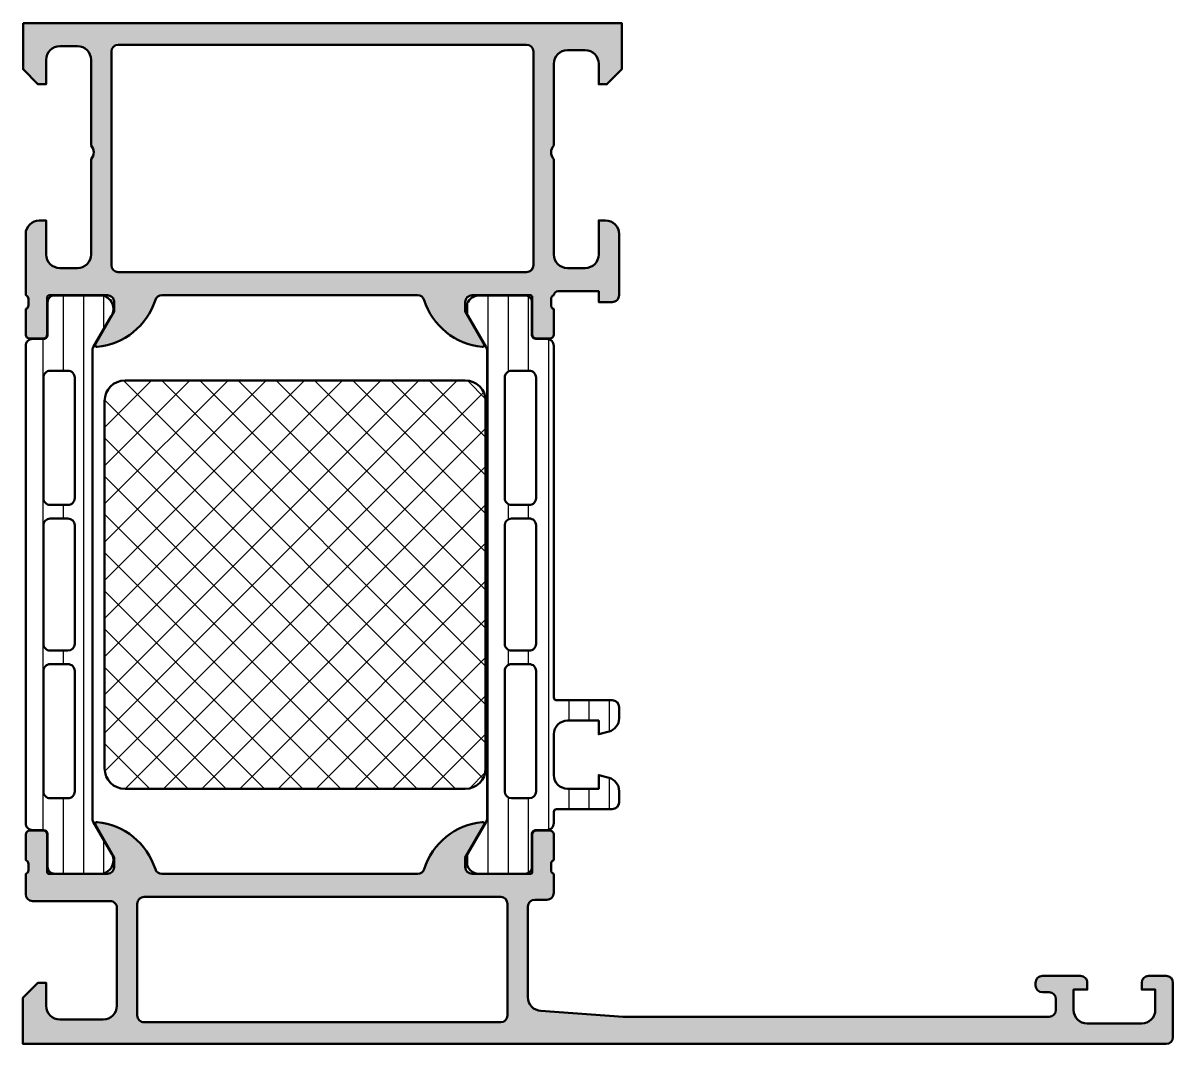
# Model space of a CAD drawing. Extents: x 0 to 84.5, y 0 to 75.
import ezdxf

# ---------------------------------------------------------------- set-up
doc = ezdxf.new("R2010")
doc.units = 0
for name, color, linetype, lineweight in [('0S-Alu contour', 7, 'Continuous', 50), ('0S-Alu hatch', 252, 'Continuous', 25), ('0S-Plastic contour', 254, 'Continuous', 50), ('0S-Plastic hatch', 253, 'Continuous', 25), ('0S-PT contour', 91, 'Continuous', 50), ('0S-PT hatch', 103, 'Continuous', 25)]:
    doc.layers.add(name, color=color, linetype=linetype, lineweight=lineweight)
pattern_1 = [(90, (0, 0), (-1.4859, 0), [])]

# ---------------------------------------------------------------- blocks, each defined once
blk = doc.blocks.new('365960__8A12C5DD_C903_4EAA_A1E4_8E2511474280_')
at = {"layer": '0S-Alu hatch'}
h = blk.add_hatch(color=256, dxfattribs=at)
edge = h.paths.add_edge_path()
edge.add_line((0.700003044859523, 10.50013732910137), (6.400000000000218, 10.50013732910137))
edge.add_ellipse((6.400003639356686, 10.00014096847119), major_axis=(-0.4999963606434279, 0), ratio=1, start_angle=180, end_angle=270.00041704256705, ccw=False)
edge.add_line((6.900000000000114, 10.00014096847119), (6.899999999999887, 2.799139499664303))
edge.add_ellipse((5.899980176852038, 2.799159322811815), major_axis=(-1.000019823344324, 0), ratio=1, start_angle=90.00113576020681, end_angle=179.9988642393878, ccw=False)
edge.add_line((5.900000000000112, 1.799139499663966), (2.700130882265624, 1.799139499664078))
edge.add_ellipse((2.700099866834559, 2.79910836502754), major_axis=(-0.9999688658444554, 0), ratio=1, start_angle=-0.0017839387354001701, end_angle=90.00177710862891, ccw=False)
edge.add_line((1.700131001474802, 2.799139499662741), (1.699981689453239, 4.49999237060547))
edge.add_line((1.699981689453239, 4.49999237060547), (1.100006103515741, 4.499992370605358))
edge.add_line((1.100006103515741, 4.499992370605358), (2e-16, 3.399986267089616))
edge.add_line((2e-16, 3.399986267089616), (0, 0))
edge.add_line((0, 0), (83.99999475097864, 3.8462894207e-06))
edge.add_arc((83.99992980641973, 0.5000687918975516), 0.5000649498253786, 270.0074411316768, 359.9916845974152)
edge.add_line((84.49999475097866, 0.4999962168946962), (84.49999475097866, 4.500003846289427))
edge.add_arc((83.99991417183668, 4.499923267147444), 0.5000805856339312, 0.0092322015795488, 89.9907677984343)
edge.add_line((83.99999475097854, 5.000003846289423), (82.69994592285366, 5.00000384628942))
edge.add_arc((82.6999958740696, 4.499953895073476), 0.5000499537108187, 90.00572341590787, 179.9942765840761)
edge.add_line((82.19994592285364, 4.500003846289557), (82.19994592285364, 4.00000384628942))
edge.add_line((82.19994592285364, 4.00000384628942), (83.19994592285366, 4.00000384628942))
edge.add_line((83.19994592285366, 4.00000384628942), (83.19994592285366, 2.500003846289417))
edge.add_ellipse((82.19998289654734, 2.499966872595737), major_axis=(-0.9999630269898705, 0), ratio=1, start_angle=89.9978814850706, end_angle=180.0021185150526, ccw=False)
edge.add_line((82.19994592285364, 1.500003846289419), (78.19994592285364, 1.50000384628942))
edge.add_ellipse((78.20002279256289, 2.500080715998638), major_axis=(-1.000076872663467, 0), ratio=1, start_angle=0.004403971451608868, end_angle=89.99559602862843, ccw=False)
edge.add_line((77.19994592285367, 2.500003846287995), (77.19994592285366, 4.00000384628942))
edge.add_line((77.19994592285366, 4.00000384628942), (78.19994592285364, 4.00000384628942))
edge.add_line((78.19994592285364, 4.00000384628942), (78.19994592285364, 4.500003846289416))
edge.add_arc((77.69999032811745, 4.5000482515532), 0.4999555967082095, 359.9949110796911, 450.0050889203449)
edge.add_line((77.69994592285364, 5.000003846289407), (74.89995812988494, 5.00000384628942))
edge.add_arc((74.89995812988492, 4.500003846289407), 0.5000000000000125, 89.99999999999837, 180)
edge.add_line((74.39995812988491, 4.500003846289407), (74.39995812988491, 4.300003846289463))
edge.add_arc((74.89995812988492, 4.300003846289441), 0.5000000000000142, 180, 269.9999999999935)
edge.add_line((74.89995812988487, 3.800003846289427), (75.39995812988512, 3.800003846289419))
edge.add_ellipse((75.3999230307193, 3.299968747124029), major_axis=(-0.5000351003972555, 0), ratio=1, start_angle=180.0040217857437, end_angle=269.99597821419815, ccw=False)
edge.add_line((75.8999581298847, 3.300003846289335), (75.8999581298849, 2.500000794531731))
edge.add_ellipse((75.39994156642562, 2.500017357990885), major_axis=(-0.500016563733608, 0), ratio=1, start_angle=90.00189796974428, end_angle=179.9981020306515, ccw=False)
edge.add_line((75.3999581298849, 2.000000794531616), (44.0999292625551, 2.00000079453172))
edge.add_line((44.0999292625551, 2.00000079453172), (38.06146509653022, 2.432397895273257))
edge.add_ellipse((38.09992115139126, 3.431650070443496), major_axis=(-0.9999918888360697, 0), ratio=1, start_angle=0, end_angle=87.79606903053741, ccw=False)
edge.add_line((37.0999292625552, 3.431650070443496), (37.10008703843632, 10.09913829147972))
edge.add_ellipse((37.60008703843627, 10.09913829147966), major_axis=(-0.4999999999999574, 0), ratio=1, start_angle=270, end_angle=360, ccw=False)
edge.add_line((37.60008703843627, 10.59913829147962), (38.49999475097853, 10.59913829147962))
edge.add_arc((38.49999475097854, 11.09913829147963), 0.5000000000000107, 269.9999999999992, 360)
edge.add_line((38.99999475097855, 11.09913829147963), (38.99999475097855, 12.50001049757707))
edge.add_ellipse((39.07882819016479, 12.76752088452033), major_axis=(-0.2788844173783489, 0), ratio=1, start_angle=-1.16458937409692, end_angle=73.58012358051099, ccw=False)
edge.add_line((38.80000138037321, 12.77318907628717), (38.8000013803732, 13.22678307628716))
edge.add_ellipse((39.07886947601637, 13.23244373576423), major_axis=(-0.2789255417371578, 0), ratio=1, start_angle=-73.57540544464229, end_angle=1.1628700728883814, ccw=False)
edge.add_line((39.00000238037319, 13.49998707628717), (39.00000238037318, 15.37999807629568))
edge.add_arc((38.70000238037319, 15.37999807629567), 0.29999999999999, 0, 90.00000000000273)
edge.add_line((38.70000238037318, 15.67999807629566), (37.72002806133041, 15.67999807629568))
edge.add_arc((37.72002806133042, 15.37999807629567), 0.3000000000000043, 90.00000000000136, 180)
edge.add_line((37.42002806133041, 15.37999807629567), (37.42002806133041, 12.62000007629567))
edge.add_ellipse((37.30002806133041, 12.62000007629568), major_axis=(-0.1200000000000045, 0), ratio=1, start_angle=90, end_angle=180, ccw=False)
edge.add_line((37.30002806133041, 12.50000007629567), (32.99999475097854, 12.50000384628942))
edge.add_ellipse((32.99999475097854, 13.00000384628942), major_axis=(-0.5, 0), ratio=1, start_angle=0, end_angle=90, ccw=False)
edge.add_line((32.49999475097855, 13.00000384628942), (32.49999475097855, 13.70000384628942))
edge.add_line((32.49999475097855, 13.70000384628942), (33.88149020860091, 16.09282416931698))
edge.add_arc((33.76187496633026, 16.16188406164113), 0.1381197846482912, 329.9999999999988, 455.6225775507956)
edge.add_arc((34.23821799215235, 11.32339498444156), 5.000000000000049, 95.62257755079341, 162.2515836439297)
edge.add_ellipse((28.99999475097854, 13.00000384628938), major_axis=(-0.4999999999999635, 0), ratio=1, start_angle=90.0000000000004, end_angle=162.2515836439305, ccw=False)
edge.add_line((28.99999475097854, 12.50000384628941), (10.20000304485034, 12.5))
edge.add_ellipse((10.20000304485031, 13.00000000000002), major_axis=(-0.5000000000000285, 0), ratio=1, start_angle=17.748416356073506, end_angle=90.00000000000318, ccw=False)
edge.add_arc((4.961779803676506, 11.32339113815223), 4.999999999999968, 17.74841635606964, 84.37742244920597)
edge.add_arc((5.43812282949864, 16.16188021535171), 0.1381197846482919, 84.3774224492037, 209.9999999999994)
edge.add_line((5.318507587227983, 16.09282032302756), (6.700003044850346, 13.7))
edge.add_line((6.700003044850346, 13.7), (6.700003044850345, 13))
edge.add_ellipse((6.200003044850346, 13), major_axis=(-0.4999999999999992, 0), ratio=1, start_angle=90, end_angle=180, ccw=False)
edge.add_line((6.200003044850346, 12.5), (1.899985091749921, 12.50000007629573))
edge.add_ellipse((1.899985091749915, 12.62000007629568), major_axis=(-0.1199999999999513, 0), ratio=1, start_angle=0, end_angle=90.00000000000267, ccw=False)
edge.add_line((1.779985091749964, 12.62000007629568), (1.779985091749964, 15.37999807629568))
edge.add_arc((1.479985091749956, 15.37999807629567), 0.300000000000008, 0, 90.00000000000067)
edge.add_line((1.479985091749952, 15.67999807629568), (0.5000107727071718, 15.67999807629568))
edge.add_arc((0.5000107727071719, 15.37999807629568), 0.2999999999999971, 90.00000000000003, 180)
edge.add_line((0.2000107727071747, 15.37999807629568), (0.2000107727071736, 13.49998707628716))
edge.add_ellipse((0.1211436770640042, 13.23244373576422), major_axis=(-0.2789255417371496, 0), ratio=1, start_angle=178.8371299271126, end_angle=253.5754054446449, ccw=False)
edge.add_line((0.4000117727071724, 13.22678307628716), (0.400011772707174, 12.77318907628716))
edge.add_ellipse((0.1211635521089779, 12.76752044926605), major_axis=(-0.2789058326085788, 0), ratio=1, start_angle=106.4198764194916, end_angle=181.1645893740963, ccw=False)
edge.add_line((0.2000030448290422, 12.49998952049196), (0.2000000000000007, 11.00013732910137))
edge.add_arc((0.700003044859524, 11.00014037397017), 0.5000030448687947, 180.0003489156779, 269.9999999999999)
edge = h.paths.add_edge_path()
edge.add_line((8.400012489320941, 2.100006060602026), (8.400012489320941, 10.29999549865897))
edge.add_ellipse((8.900012489320941, 10.29999549865897), major_axis=(-0.5, 0), ratio=1, start_angle=269.99999999999983, end_angle=360, ccw=False)
edge.add_line((8.900012489320943, 10.79999549865897), (35.10000848388882, 10.79999549865897))
edge.add_ellipse((35.10000848388882, 10.29999549865897), major_axis=(-0.5, 0), ratio=1, start_angle=180, end_angle=270, ccw=False)
edge.add_line((35.60000848388881, 10.29999549865897), (35.60000848388881, 2.100006060602021))
edge.add_ellipse((35.10000848388882, 2.100006060602024), major_axis=(-0.5, 0), ratio=1, start_angle=90, end_angle=180, ccw=False)
edge.add_line((35.10000848388882, 1.600006060602024), (8.900012489320943, 1.600006060602026))
edge.add_ellipse((8.900012489320941, 2.100006060602026), major_axis=(-0.5, 0), ratio=1, start_angle=0, end_angle=90.00000000000023, ccw=False)
at = {"layer": '0S-Alu contour', "color": 7}
for points in [[(5.318507587227983, 16.09282032302756), (6.700003044850346, 13.7), (6.700003044850345, 13)], [(32.49999475097855, 13.00000384628942), (32.49999475097855, 13.70000384628942), (33.88149020860091, 16.09282416931698)], [(0.2000107727071747, 15.37999807629568), (0.2000107727071736, 13.49998707628716)], [(1.479985091749952, 15.67999807629568), (0.5000107727071718, 15.67999807629568)], [(1.779985091749964, 12.62000007629568), (1.779985091749964, 15.37999807629568)], [(37.42002806133041, 15.37999807629567), (37.42002806133041, 12.62000007629567)], [(38.70000238037318, 15.67999807629566), (37.72002806133041, 15.67999807629568)], [(39.00000238037319, 13.49998707628717), (39.00000238037318, 15.37999807629568)], [(0.4000117727071724, 13.22678307628716), (0.400011772707174, 12.77318907628716)], [(38.80000138037321, 12.77318907628717), (38.8000013803732, 13.22678307628716)], [(0.2000030448290422, 12.49998952049196), (0.2000000000000007, 11.00013732910137)], [(6.200003044850346, 12.5), (1.899985091749921, 12.50000007629573)], [(28.99999475097854, 12.50000384628941), (10.20000304485034, 12.5)], [(37.30002806133041, 12.50000007629567), (32.99999475097854, 12.50000384628942)], [(38.99999475097855, 11.09913829147963), (38.99999475097855, 12.50001049757707)], [(0.700003044859523, 10.50013732910137), (6.400000000000218, 10.50013732910137)], [(8.400012489320941, 2.100006060602026), (8.400012489320941, 10.29999549865897)], [(8.900012489320943, 10.79999549865897), (35.10000848388882, 10.79999549865897)], [(35.60000848388881, 10.29999549865897), (35.60000848388881, 2.100006060602021)], [(37.60008703843627, 10.59913829147962), (38.49999475097853, 10.59913829147962)], [(6.900000000000114, 10.00014096847119), (6.899999999999887, 2.799139499664303)], [(37.0999292625552, 3.431650070443496), (37.10008703843632, 10.09913829147972)], [(1.700131001474802, 2.799139499662741), (1.699981689453239, 4.49999237060547), (1.100006103515741, 4.499992370605358), (2e-16, 3.399986267089616), (0, 0), (83.99999475097864, 3.8462894207e-06)], [(74.39995812988491, 4.500003846289407), (74.39995812988491, 4.300003846289463)], [(77.69994592285364, 5.000003846289407), (74.89995812988494, 5.00000384628942)], [(77.19994592285367, 2.500003846287995), (77.19994592285366, 4.00000384628942), (78.19994592285364, 4.00000384628942), (78.19994592285364, 4.500003846289416)], [(82.19994592285364, 4.500003846289557), (82.19994592285364, 4.00000384628942), (83.19994592285366, 4.00000384628942), (83.19994592285366, 2.500003846289417)], [(83.99999475097854, 5.000003846289423), (82.69994592285366, 5.00000384628942)], [(84.49999475097866, 0.4999962168946962), (84.49999475097866, 4.500003846289427)], [(74.89995812988487, 3.800003846289427), (75.39995812988512, 3.800003846289419)], [(75.8999581298847, 3.300003846289335), (75.8999581298849, 2.500000794531731)], [(5.900000000000112, 1.799139499663966), (2.700130882265624, 1.799139499664078)], [(75.3999581298849, 2.000000794531616), (44.0999292625551, 2.00000079453172), (38.06146509653022, 2.432397895273257)], [(35.10000848388882, 1.600006060602024), (8.900012489320943, 1.600006060602026)], [(82.19994592285364, 1.500003846289419), (78.19994592285364, 1.50000384628942)]]:
    blk.add_lwpolyline(points, dxfattribs=at)
for centre, radius, start, end in [((5.43812282949864, 16.16188021535171), 0.1381197846482919, 84.3774224492037, 209.9999999999994), ((4.961779803676506, 11.32339113815223), 4.999999999999968, 17.74841635606964, 84.37742244920597), ((34.23821799215235, 11.32339498444156), 5.000000000000049, 95.62257755079341, 162.2515836439297), ((33.76187496633026, 16.16188406164113), 0.1381197846482912, 329.9999999999988, 95.62257755079555), ((0.5000107727071719, 15.37999807629568), 0.2999999999999971, 90.00000000000003, 180), ((1.479985091749956, 15.37999807629567), 0.300000000000008, 0, 90.00000000000067), ((37.72002806133042, 15.37999807629567), 0.3000000000000043, 90.00000000000136, 180), ((38.70000238037319, 15.37999807629567), 0.29999999999999, 0, 90.00000000000273), ((0.700003044859524, 11.00014037397017), 0.5000030448687947, 180.0003489156779, 269.9999999999999), ((38.49999475097854, 11.09913829147963), 0.5000000000000107, 269.9999999999992, 0), ((74.89995812988492, 4.500003846289407), 0.5000000000000125, 89.99999999999837, 180), ((74.89995812988492, 4.300003846289441), 0.5000000000000142, 180, 269.9999999999935), ((77.69999032811745, 4.5000482515532), 0.4999555967082095, 359.9949110796911, 90.00508892034497), ((82.6999958740696, 4.499953895073476), 0.5000499537108187, 90.00572341590787, 179.9942765840761), ((83.99991417183668, 4.499923267147444), 0.5000805856339312, 0.0092322015795488, 89.9907677984343), ((83.99992980641973, 0.5000687918975516), 0.5000649498253786, 270.0074411316768, 359.9916845974152)]:
    blk.add_arc(centre, radius, start, end, dxfattribs=at)
at = {"layer": '0S-Alu contour', "color": 7, "extrusion": (0, 0, -1)}
for centre, radius, start, end in [((-0.1211635521089779, 12.76752044926605), 0.2789058326085788, 178.8354106259037, 253.5801235805084), ((-0.1211436770640042, 13.23244373576422), 0.2789255417371496, 106.4245945553551, 181.1628700728874), ((-6.200003044850346, 13), 0.4999999999999992, 180, 270), ((-10.20000304485031, 13.00000000000002), 0.5000000000000285, 269.9999999999968, 342.2515836439265), ((-28.99999475097854, 13.00000384628938), 0.4999999999999635, 197.7484163560695, 269.9999999999996), ((-32.99999475097854, 13.00000384628942), 0.5, 270, 0), ((-39.07882819016479, 12.76752088452033), 0.2788844173783489, 286.419876419489, 1.164589374096924), ((-39.07886947601637, 13.23244373576423), 0.2789255417371578, 358.8371299271116, 73.57540544464246), ((-1.899985091749915, 12.62000007629568), 0.1199999999999513, 269.9999999999973, 0), ((-37.30002806133041, 12.62000007629568), 0.1200000000000045, 180, 270), ((-6.400003639356686, 10.00014096847119), 0.499996360643428, 89.99958295743296, 180), ((-8.900012489320941, 10.29999549865897), 0.5, 0, 90.00000000000018), ((-35.10000848388882, 10.29999549865897), 0.5, 90, 180), ((-37.60008703843627, 10.09913829147966), 0.4999999999999574, 0, 90), ((-38.09992115139126, 3.431650070443496), 0.9999918888360697, 272.2039309694626, 0), ((-75.3999230307193, 3.299968747124029), 0.5000351003972555, 90.00402178580185, 179.9959782142563), ((-2.700099866834559, 2.79910836502754), 0.9999688658444554, 269.9982228913711, 0.0017839387354142), ((-5.899980176852038, 2.799159322811815), 1.000019823344324, 180.0011357606123, 269.9988642397932), ((-8.900012489320941, 2.100006060602026), 0.5, 269.9999999999998, 0), ((-35.10000848388882, 2.100006060602024), 0.5, 180, 270), ((-75.39994156642562, 2.500017357990885), 0.500016563733608, 180.0018979693485, 269.9981020302557), ((-78.20002279256289, 2.500080715998638), 1.000076872663467, 270.0044039713716, 359.9955960285484), ((-82.19998289654734, 2.499966872595737), 0.9999630269898705, 179.9978814849474, 270.0021185149294)]:
    blk.add_arc(centre, radius, start, end, dxfattribs=at)
blk = doc.blocks.new('486950__280A54B5_EAB8_4624_AEED_95AAD1D097D3_')
at = {"layer": '0S-PT hatch'}
h = blk.add_hatch(dxfattribs=at)
h.set_pattern_fill('ANSI37', color=256, scale=0.625, angle=90, style=0)
h.set_pattern_definition([(135, (0, 0), (-1.403165018917055, -1.403165018917055), []), (225, (0, 0), (1.403165018917055, -1.403165018917055), [])])
edge = h.paths.add_edge_path()
edge.add_arc((7.495606240418684, 47.24120973680526), 1.5, 90, 180)
edge.add_line((5.995606240418684, 47.24120973680526), (5.995606240418677, 20.24120973680526))
edge.add_arc((7.495606240418677, 20.24120973680526), 1.5, 180, 270)
edge.add_line((7.495606240418677, 18.74120973680526), (32.49560624041868, 18.74120973680525))
edge.add_arc((32.49560624041868, 20.24120973680525), 1.5, 270, 360)
edge.add_line((33.99560624041868, 20.24120973680525), (33.99560624041868, 47.24120973680525))
edge.add_arc((32.49560624041868, 47.24120973680525), 1.5, 0, 90)
edge.add_line((32.49560624041868, 48.74120973680525), (7.495606240418684, 48.74120973680525))
at = {"layer": '0S-PT contour', "color": 7}
for points in [[(32.49560624041868, 48.74120973680525), (7.495606240418684, 48.74120973680525)], [(5.995606240418684, 47.24120973680526), (5.995606240418677, 20.24120973680526)], [(33.99560624041868, 20.24120973680525), (33.99560624041868, 47.24120973680525)], [(7.495606240418677, 18.74120973680526), (32.49560624041868, 18.74120973680525)]]:
    blk.add_lwpolyline(points, dxfattribs=at)
for centre, start, end in [((7.495606240418684, 47.24120973680526), 90, 180), ((32.49560624041868, 47.24120973680525), 0, 90), ((7.495606240418677, 20.24120973680526), 180, 270), ((32.49560624041868, 20.24120973680525), 270, 0)]:
    blk.add_arc(centre, 1.5, start, end, dxfattribs=at)
blk = doc.blocks.new('278500__9CC2B1AC_E853_49CD_8342_58584E7A7840___0FF5062D_8833_4810_A353_683C68948058_')
at = {"layer": '0S-Plastic hatch'}
h = blk.add_hatch(dxfattribs=at)
h.set_pattern_fill('ANSI31', color=256, scale=0.4680000000000001, angle=45, style=0)
h.set_pattern_definition(pattern_1)
edge = h.paths.add_edge_path()
edge.add_line((39.00001000976783, 51.29263389536191), (39.00003293132583, 25.45126708580973))
edge.add_arc((39.20417179694785, 25.45538588464907), 0.2041804127758692, 181.1558689438153, 269.5149389342844)
edge.add_line((39.20244324405259, 25.25121278880583), (43.30244324404087, 25.25121278880583))
edge.add_ellipse((43.30244324404083, 24.75121278880586), major_axis=(-0.4999999999999752, 0), ratio=1, start_angle=180, end_angle=269.9999999999959, ccw=False)
edge.add_line((43.80244324404081, 24.75121278880586), (43.80244324404081, 23.92046356541821))
edge.add_ellipse((42.8024432440408, 23.92046356541817), major_axis=(-1.000000000000014, 0), ratio=1, start_angle=105.00000000108079, end_angle=180, ccw=False)
edge.add_line((43.06126228916155, 22.95453773913397), (42.30244324404087, 22.75121278880583))
edge.add_line((42.30244324404087, 22.75121278880583), (42.30244324404088, 23.75121278880583))
edge.add_line((42.30244324404088, 23.75121278880583), (40.00244324405247, 23.75121278880583))
edge.add_arc((40.00415227789356, 22.74708681612822), 1.004127427074086, 90.09751797508581, 179.7701403215128)
edge.add_line((39.00003293132583, 22.75111517197538), (39.00003293132583, 19.75123681783169))
edge.add_arc((40.00415248977374, 19.75533927300747), 1.004127938958035, 180.2340877213157, 269.9024699846784)
edge.add_line((40.00244324405252, 18.75121278880582), (42.30244324404087, 18.75121278880582))
edge.add_line((42.30244324404087, 18.75121278880582), (42.30244324404099, 19.75121278880576))
edge.add_line((42.30244324404099, 19.75121278880576), (43.06126228916156, 19.54788783844751))
edge.add_ellipse((42.80244324404099, 18.58196201216387), major_axis=(-0.9999999999994352, 0), ratio=1, start_angle=180, end_angle=254.99999999892088, ccw=False)
edge.add_line((43.80244324404043, 18.58196201216387), (43.80244324404087, 17.75121278880582))
edge.add_ellipse((43.30244324404087, 17.75121278880584), major_axis=(-0.5000000000000142, 0), ratio=1, start_angle=90.0000000000008, end_angle=180, ccw=False)
edge.add_line((43.30244324404087, 17.25121278880583), (39.20244324405251, 17.25121278880582))
edge.add_arc((39.20244324405251, 17.05121278880585), 0.1999999999999709, 90, 180)
edge.add_line((39.00244324405253, 17.05121278880585), (39.00112269906258, 16.21014054367795))
edge.add_ellipse((38.5011253783968, 16.21011975447526), major_axis=(-0.4999973210979774, 0), ratio=1, start_angle=90.00176831586089, end_angle=180.0023822800019, ccw=False)
edge.add_line((38.50114080978111, 15.71012243361542), (37.6908094769662, 15.7100938071972))
edge.add_arc((37.69082034320052, 15.41009380739399), 0.2999999999999952, 90.00207529788617, 180.0020752978985)
edge.add_line((37.39082034339732, 15.41008294115961), (37.39123922361011, 13.01008457182117))
edge.add_ellipse((36.89124324659511, 13.01006382195126), major_axis=(-0.4999959774455577, 0), ratio=1, start_angle=90.0017728167, end_angle=180.0023777790716, ccw=False)
edge.add_line((36.89125871721487, 12.51006784474504), (33.41471722140902, 12.50994119728095))
edge.add_ellipse((33.55699201832321, 13.49976442595738), major_axis=(-0.9999960709244824, 0), ratio=1, start_angle=-32.72494080195412, end_angle=81.8204672459878, ccw=False)
edge.add_line((32.71571978766444, 14.04036888005187), (34.03410678545149, 16.32407348130695))
edge.add_arc((33.60108501373562, 16.57405777140458), 0.5000000000755725, 330.002078700779, 360.0020153905167)
edge.add_line((34.10108501350186, 16.57407535900469), (34.09999870107043, 50.92834411460495))
edge.add_arc((33.59999870128059, 50.92832548141117), 0.5000000001370387, 0.0021352064704077, 30.00207189281073)
edge.add_line((34.03300236267055, 51.17834113964067), (32.71444993321322, 53.46195022888951))
edge.add_ellipse((33.55568299943344, 54.00261562464007), major_axis=(-0.9999960709244712, 0), ratio=1, start_angle=-81.81631665021632, end_angle=32.729091397728894, ccw=False)
edge.add_line((33.41333649855169, 54.99242854411077), (36.88987799435752, 54.99255519157483))
edge.add_ellipse((36.88989874422745, 54.49255921455982), major_axis=(-0.4999959774455719, 0), ratio=1, start_angle=180.0017728167249, end_angle=270.0023777790745, ccw=False)
edge.add_line((37.38989472143368, 54.4925746851798), (37.38964970085285, 52.09257629179409))
edge.add_arc((37.6896497006561, 52.09258715802842), 0.3000000000000396, 180.0020752978985, 270.0020752978766)
edge.add_line((37.68966056689037, 51.79258715822516), (38.4999918997053, 51.79261578464339))
edge.add_ellipse((38.50001268890802, 51.29261846397763), major_axis=(-0.4999973210979561, 0), ratio=1, start_angle=180.0017683158931, end_angle=270.0023822799153, ccw=False)
edge = h.paths.add_edge_path()
edge.add_line((35.40055063004181, 48.95120043992625), (35.40055063004181, 40.10120654344196))
edge.add_arc((35.90054699068503, 40.10120290408518), 0.4999963606564683, 179.9995829571354, 270.0004170426)
edge.add_line((35.90055063004179, 39.60120654344196), (37.20054473635453, 39.60120654344195))
edge.add_arc((37.20056130903687, 40.10120654532456), 0.5000000021572722, 269.9981009105012, 360)
edge.add_line((37.70056131119414, 40.10120654532456), (37.70056131119415, 48.9512004399314))
edge.add_arc((37.20056130910653, 48.95120043811328), 0.5000000020876172, 0, 90.00189910261868)
edge.add_line((37.2005447363097, 49.45120043992624), (35.9005506300418, 49.45120043992624))
edge.add_arc((35.90054699068518, 48.95120407928288), 0.4999963606566104, 89.99958295741548, 180.0004170428646)
edge = h.paths.add_edge_path()
edge.add_line((35.40055063003142, 38.10120654414559), (35.40055063003143, 29.40120044062992))
edge.add_arc((35.9005506300314, 29.4012004406247), 0.4999999999999787, 180, 270.0000000000008)
edge.add_line((35.90055063003141, 28.90120044062472), (37.20056131118377, 28.90120044062472))
edge.add_arc((37.20056131118379, 29.40120044062469), 0.4999999999999645, 269.9999999999976, 360)
edge.add_line((37.70056131118376, 29.40120044062469), (37.70056131118379, 38.10120654414561))
edge.add_arc((37.20056131118379, 38.10120654414041), 0.4999999999999929, 0, 90.00000000119527)
edge.add_line((37.20056131117336, 38.60120654414039), (35.90055063002103, 38.60120654414039))
edge.add_arc((35.90055063003144, 38.10120654414038), 0.5000000000000214, 90.00000000119202, 180)
edge = h.paths.add_edge_path()
edge.add_line((35.40055063003143, 27.40120044062472), (35.40055063003143, 18.55122180293464))
edge.add_arc((35.90056588882049, 18.55122180292946), 0.5000152587890696, 180, 269.9999999999984)
edge.add_line((35.90056588882048, 18.05120654414039), (37.20057656997283, 18.05120654414039))
edge.add_arc((37.20057656997282, 18.55119128535136), 0.499984741210966, 270.0000000000017, 360)
edge.add_line((37.70056131118379, 18.55119128535136), (37.70056131118376, 27.40120044062985))
edge.add_arc((37.20056130909612, 27.40120043881174), 0.5000000020876385, 0, 90.00189910261219)
edge.add_line((37.20054473629935, 27.90120044062473), (35.90055063003143, 27.90120044062471))
edge.add_arc((35.90054699067473, 27.40120407998142), 0.4999963606565358, 89.99958295740734, 180.0004170428646)
at = {"layer": '0S-Alu contour', "color": 7}
for points in [[(37.2005447363097, 49.45120043992624), (35.9005506300418, 49.45120043992624)], [(35.40055063004181, 48.95120043992625), (35.40055063004181, 40.10120654344196)], [(37.70056131119414, 40.10120654532456), (37.70056131119415, 48.9512004399314)], [(35.90055063004179, 39.60120654344196), (37.20054473635453, 39.60120654344195)], [(35.40055063003142, 38.10120654414559), (35.40055063003143, 29.40120044062992)], [(37.20056131117336, 38.60120654414039), (35.90055063002103, 38.60120654414039)], [(37.70056131118376, 29.40120044062469), (37.70056131118379, 38.10120654414561)], [(35.90055063003141, 28.90120044062472), (37.20056131118377, 28.90120044062472)], [(37.20054473629935, 27.90120044062473), (35.90055063003143, 27.90120044062471)], [(35.40055063003143, 27.40120044062472), (35.40055063003143, 18.55122180293464)], [(37.70056131118379, 18.55119128535136), (37.70056131118376, 27.40120044062985)], [(35.90056588882048, 18.05120654414039), (37.20057656997283, 18.05120654414039)]]:
    blk.add_lwpolyline(points, dxfattribs=at)
for centre, radius, start, end in [((35.90054699068518, 48.95120407928288), 0.4999963606566104, 89.99958295741548, 180.0004170428646), ((37.20056130910653, 48.95120043811328), 0.5000000020876172, 0, 90.00189910261868), ((35.90054699068503, 40.10120290408518), 0.4999963606564683, 179.9995829571354, 270.0004170426), ((37.20056130903687, 40.10120654532456), 0.5000000021572722, 269.9981009105012, 0), ((35.90055063003144, 38.10120654414038), 0.5000000000000214, 90.00000000119202, 180), ((37.20056131118379, 38.10120654414041), 0.4999999999999929, 0, 90.00000000119527), ((35.9005506300314, 29.4012004406247), 0.4999999999999787, 180, 270.0000000000008), ((37.20056131118379, 29.40120044062469), 0.4999999999999645, 269.9999999999976, 0), ((35.90054699067473, 27.40120407998142), 0.4999963606565358, 89.99958295740734, 180.0004170428646), ((37.20056130909612, 27.40120043881174), 0.5000000020876385, 0, 90.00189910261219), ((35.90056588882049, 18.55122180292946), 0.5000152587890696, 180, 269.9999999999984), ((37.20057656997282, 18.55119128535136), 0.499984741210966, 270.0000000000017, 0)]:
    blk.add_arc(centre, radius, start, end, dxfattribs=at)
at = {"layer": '0S-Plastic contour', "color": 7}
for points in [[(33.41333649855169, 54.99242854411077), (36.88987799435752, 54.99255519157483)], [(37.38989472143368, 54.4925746851798), (37.38964970085285, 52.09257629179409)], [(34.03300236267055, 51.17834113964067), (32.71444993321322, 53.46195022888951)], [(37.68966056689037, 51.79258715822516), (38.4999918997053, 51.79261578464339)], [(34.10108501350186, 16.57407535900469), (34.09999870107043, 50.92834411460495)], [(39.00001000976783, 51.29263389536191), (39.00003293132583, 25.45126708580973)], [(39.20244324405259, 25.25121278880583), (43.30244324404087, 25.25121278880583)], [(43.80244324404081, 24.75121278880586), (43.80244324404081, 23.92046356541821)], [(43.06126228916155, 22.95453773913397), (42.30244324404087, 22.75121278880583), (42.30244324404088, 23.75121278880583), (40.00244324405247, 23.75121278880583)], [(39.00003293132583, 22.75111517197538), (39.00003293132583, 19.75123681783169)], [(40.00244324405252, 18.75121278880582), (42.30244324404087, 18.75121278880582), (42.30244324404099, 19.75121278880576), (43.06126228916156, 19.54788783844751)], [(43.80244324404043, 18.58196201216387), (43.80244324404087, 17.75121278880582)], [(39.00244324405253, 17.05121278880585), (39.00112269906258, 16.21014054367795)], [(43.30244324404087, 17.25121278880583), (39.20244324405251, 17.25121278880582)], [(32.71571978766444, 14.04036888005187), (34.03410678545149, 16.32407348130695)], [(37.39082034339732, 15.41008294115961), (37.39123922361011, 13.01008457182117)], [(38.50114080978111, 15.71012243361542), (37.6908094769662, 15.7100938071972)], [(36.89125871721487, 12.51006784474504), (33.41471722140902, 12.50994119728095)]]:
    blk.add_lwpolyline(points, dxfattribs=at)
at = {"layer": '0S-Plastic contour', "color": 7, "extrusion": (0, 0, -1)}
for centre, radius, start, end in [((-33.55568299943344, 54.00261562464007), 0.9999960709244712, 327.2709086022711, 81.81631665021628), ((-36.88989874422745, 54.49255921455982), 0.4999959774455719, 89.99762222092549, 179.9982271832751), ((-38.50001268890802, 51.29261846397763), 0.4999973210979562, 89.9976177200847, 179.9982316841069), ((-43.30244324404083, 24.75121278880586), 0.4999999999999752, 90.00000000000406, 180), ((-42.8024432440408, 23.92046356541817), 1.000000000000014, 180, 254.9999999989192), ((-42.80244324404099, 18.58196201216387), 0.9999999999994352, 105.0000000010791, 180), ((-43.30244324404087, 17.75121278880584), 0.5000000000000142, 180, 269.9999999999992), ((-38.5011253783968, 16.21011975447526), 0.4999973210979775, 179.9976177199981, 269.9982316841391), ((-33.55699201832321, 13.49976442595738), 0.9999960709244824, 278.1795327540123, 32.7249408019541), ((-36.89124324659511, 13.01006382195126), 0.4999959774455577, 179.9976222209284, 269.9982271833)]:
    blk.add_arc(centre, radius, start, end, dxfattribs=at)
at = {"layer": '0S-Plastic contour', "color": 7}
for centre, radius, start, end in [((37.6896497006561, 52.09258715802842), 0.3000000000000396, 180.0020752978985, 270.0020752978766), ((33.59999870128059, 50.92832548141117), 0.5000000001370387, 0.0021352064704077, 30.00207189281073), ((39.20417179694785, 25.45538588464907), 0.2041804127758692, 181.1558689438153, 269.5149389342844), ((40.00415227789356, 22.74708681612822), 1.004127427074086, 90.09751797508581, 179.7701403215128), ((40.00415248977374, 19.75533927300747), 1.004127938958035, 180.2340877213157, 269.9024699846784), ((39.20244324405251, 17.05121278880585), 0.1999999999999709, 90, 180), ((33.60108501373562, 16.57405777140458), 0.5000000000755725, 330.002078700779, 0.0020153905167381), ((37.69082034320052, 15.41009380739399), 0.2999999999999952, 90.00207529788617, 180.0020752978985)]:
    blk.add_arc(centre, radius, start, end, dxfattribs=at)
blk = doc.blocks.new('278500__3648A4C0_2987_4F27_BD57_B7F5DDECFDB1___1E255F12_BD43_494A_9FF5_57576373C994_')
at = {"layer": '0S-Plastic hatch'}
h = blk.add_hatch(dxfattribs=at)
h.set_pattern_fill('ANSI31', color=256, scale=0.4680000000000001, angle=45, style=0)
h.set_pattern_definition(pattern_1)
edge = h.paths.add_edge_path()
edge.add_line((0.1987563412708277, 51.29234084465681), (0.1998690305655743, 16.20984749297285))
edge.add_arc((0.6998663514254277, 16.20986292435714), 0.4999973210979823, 180.001768315893, 270.0023822799114)
edge.add_line((0.6998871406281153, 15.70986560369135), (1.510218473443023, 15.70989423010955))
edge.add_ellipse((1.51022933967734, 15.40989423030635), major_axis=(-0.2999999999999952, 0), ratio=1, start_angle=180.0020752978986, end_angle=270.00207529788577, ccw=False)
edge.add_line((1.810229339480544, 15.40990509654073), (1.809984318899724, 13.00990670315518))
edge.add_arc((2.30998029610596, 13.00992217377494), 0.4999959774455779, 180.0017728167248, 270.0023777790721)
edge.add_line((2.310001045975864, 12.50992619675992), (5.786542541781704, 12.510052844224))
edge.add_arc((5.644196040899929, 13.4998657636947), 0.9999960709244801, 278.1836833497855, 392.7290913977266)
edge.add_line((6.485429107120177, 14.04053115944523), (5.166876677663774, 16.32414024869461))
edge.add_ellipse((5.599880338915818, 16.574155906889), major_axis=(-0.5000000000000524, 0), ratio=1, start_angle=0.0021352027151237962, end_angle=30.00207189723028, ccw=False)
edge.add_line((5.099880339262961, 16.57413727373022), (5.098794026831891, 50.92840602932921))
edge.add_ellipse((5.598794026522591, 50.92842361695103), major_axis=(-0.5000000000000253, 0), ratio=1, start_angle=-29.997921301461815, end_angle=0.002015393048509395, ccw=False)
edge.add_line((5.165772254881916, 51.17840790702782), (6.484159252668961, 53.4621125082829))
edge.add_arc((5.642887022010173, 54.00271696237738), 0.999996070924482, 327.2750591980466, 441.8204672459869)
edge.add_line((5.785161818924388, 54.9925401910538), (2.308620323118544, 54.99241354358971))
edge.add_arc((2.308635793738301, 54.49241756638349), 0.4999959774455675, 90.00177281669987, 180.0023777790715)
edge.add_line((1.808639816723294, 54.49239681651359), (1.809058696936092, 52.09239844717509))
edge.add_ellipse((1.509058697132887, 52.09238758094077), major_axis=(-0.2999999999999972, 0), ratio=1, start_angle=90.00207529788548, end_angle=180.0020752978986, ccw=False)
edge.add_line((1.509069563367203, 51.79238758113757), (0.6987382305522994, 51.79235895471936))
edge.add_arc((0.6987536619366028, 51.29236163385953), 0.4999973210979623, 90.00176831585983, 180.0023822800018)
edge = h.paths.add_edge_path()
edge.add_line((1.499317729149636, 40.1012809477049), (1.499317729149636, 48.95129010297825))
edge.add_ellipse((1.999302470360566, 48.95129010298344), major_axis=(-0.4999847412109306, 0), ratio=1, start_angle=269.9999999999992, end_angle=360, ccw=False)
edge.add_line((1.999302470360573, 49.45127484419437), (3.299313151512917, 49.45127484419437))
edge.add_ellipse((3.299313151512924, 48.95125958540532), major_axis=(-0.5000152587890554, 0), ratio=1, start_angle=180, end_angle=270.0000000000008, ccw=False)
edge.add_line((3.799328410301979, 48.95125958540532), (3.799328410301979, 40.10128094771244))
edge.add_ellipse((3.299332049658656, 40.10127730835337), major_axis=(-0.4999963606565682, 0), ratio=1, start_angle=89.99958295740907, end_angle=180.0004170428646, ccw=False)
edge.add_line((3.299328410301979, 39.60128094771005), (1.999334304034062, 39.60128094771005))
edge.add_ellipse((1.999317731237258, 40.10128094952301), major_axis=(-0.5000000020876216, 0), ratio=1, start_angle=0, end_angle=90.00189910261571, ccw=False)
edge = h.paths.add_edge_path()
edge.add_line((1.499317729149621, 29.40127484418916), (1.499317729149636, 38.10128094770485))
edge.add_ellipse((1.999317729149636, 38.10128094771005), major_axis=(-0.5, 0), ratio=1, start_angle=270, end_angle=360, ccw=False)
edge.add_line((1.999317729149636, 38.60128094771005), (3.299328410301993, 38.60128094771005))
edge.add_ellipse((3.29932841030199, 38.10128094771006), major_axis=(-0.4999999999999929, 0), ratio=1, start_angle=180, end_angle=269.9999999999996, ccw=False)
edge.add_line((3.799328410301983, 38.10128094771007), (3.799328410301979, 29.40127484419438))
edge.add_ellipse((3.299328410301965, 29.40127484419438), major_axis=(-0.5000000000000142, 0), ratio=1, start_angle=90.000000001192, end_angle=180, ccw=False)
edge.add_line((3.299328410312367, 28.90127484419437), (1.999317729160038, 28.90127484419437))
edge.add_ellipse((1.999317729149621, 29.40127484419437), major_axis=(-0.5, 0), ratio=1, start_angle=0, end_angle=90.00000000119371, ccw=False)
edge = h.paths.add_edge_path()
edge.add_line((1.499317729139247, 18.55128094840335), (1.499317729139247, 27.40127484488762))
edge.add_ellipse((1.999317731296554, 27.40127484301016), major_axis=(-0.5000000021573064, 0), ratio=1, start_angle=269.99810091050426, end_angle=360, ccw=False)
edge.add_line((1.999334303978867, 27.90127484489282), (3.299328410291605, 27.90127484489283))
edge.add_ellipse((3.299332049648326, 27.40127848424957), major_axis=(-0.4999963606565109, 0), ratio=1, start_angle=179.9995829571355, end_angle=270.0004170425959, ccw=False)
edge.add_line((3.799328410291591, 27.4012748448905), (3.799328410291591, 18.55128094841094))
edge.add_ellipse((3.299332049648215, 18.55127730905188), major_axis=(-0.4999963606566215, 0), ratio=1, start_angle=89.99958295741521, end_angle=180.0004170428646, ccw=False)
edge.add_line((3.299328410291591, 18.0512809484085), (1.999334304023688, 18.05128094840851))
edge.add_ellipse((1.999317731226868, 18.55128095022147), major_axis=(-0.5000000020876216, 0), ratio=1, start_angle=0, end_angle=90.00189910261747, ccw=False)
at = {"layer": '0S-Alu contour', "color": 7}
for points in [[(1.999302470360573, 49.45127484419437), (3.299313151512917, 49.45127484419437)], [(1.499317729149636, 40.1012809477049), (1.499317729149636, 48.95129010297825)], [(3.799328410301979, 48.95125958540532), (3.799328410301979, 40.10128094771244)], [(3.299328410301979, 39.60128094771005), (1.999334304034062, 39.60128094771005)], [(1.499317729149621, 29.40127484418916), (1.499317729149636, 38.10128094770485)], [(1.999317729149636, 38.60128094771005), (3.299328410301993, 38.60128094771005)], [(3.799328410301983, 38.10128094771007), (3.799328410301979, 29.40127484419438)], [(3.299328410312367, 28.90127484419437), (1.999317729160038, 28.90127484419437)], [(1.999334303978867, 27.90127484489282), (3.299328410291605, 27.90127484489283)], [(1.499317729139247, 18.55128094840335), (1.499317729139247, 27.40127484488762)], [(3.799328410291591, 27.4012748448905), (3.799328410291591, 18.55128094841094)], [(3.299328410291591, 18.0512809484085), (1.999334304023688, 18.05128094840851)]]:
    blk.add_lwpolyline(points, dxfattribs=at)
at = {"layer": '0S-Alu contour', "color": 7, "extrusion": (0, 0, -1)}
for centre, radius, start, end in [((-1.999302470360566, 48.95129010298344), 0.4999847412109306, 0, 90.00000000000078), ((-3.299313151512924, 48.95125958540532), 0.5000152587890554, 89.9999999999992, 180), ((-1.999317731237258, 40.10128094952301), 0.5000000020876216, 269.9981008973843, 0), ((-3.299332049658656, 40.10127730835337), 0.4999963606565682, 179.9995829571354, 270.000417042591), ((-1.999317729149636, 38.10128094771005), 0.5, 0, 90), ((-3.29932841030199, 38.10128094771006), 0.4999999999999929, 90.0000000000004, 180), ((-1.999317729149621, 29.40127484419437), 0.5, 269.9999999988063, 0), ((-3.299328410301965, 29.40127484419438), 0.5000000000000142, 180, 269.999999998808), ((-1.999317731296554, 27.40127484301016), 0.5000000021573064, 0, 90.00189908949572), ((-3.299332049648326, 27.40127848424957), 0.4999963606565109, 89.99958295740404, 180.0004170428646), ((-1.999317731226868, 18.55128095022147), 0.5000000020876216, 269.9981008973825, 0), ((-3.299332049648215, 18.55127730905188), 0.4999963606566215, 179.9995829571354, 270.0004170425849)]:
    blk.add_arc(centre, radius, start, end, dxfattribs=at)
at = {"layer": '0S-Plastic contour', "color": 7}
for points in [[(5.785161818924388, 54.9925401910538), (2.308620323118544, 54.99241354358971)], [(1.808639816723294, 54.49239681651359), (1.809058696936092, 52.09239844717509)], [(5.165772254881916, 51.17840790702782), (6.484159252668961, 53.4621125082829)], [(1.509069563367203, 51.79238758113757), (0.6987382305522994, 51.79235895471936)], [(0.1987563412708277, 51.29234084465681), (0.1998690305655743, 16.20984749297285)], [(5.099880339262961, 16.57413727373022), (5.098794026831891, 50.92840602932921)], [(6.485429107120177, 14.04053115944523), (5.166876677663774, 16.32414024869461)], [(0.6998871406281153, 15.70986560369135), (1.510218473443023, 15.70989423010955)], [(1.810229339480544, 15.40990509654073), (1.809984318899724, 13.00990670315518)], [(2.310001045975864, 12.50992619675992), (5.786542541781704, 12.510052844224)]]:
    blk.add_lwpolyline(points, dxfattribs=at)
for centre, radius, start, end in [((2.308635793738301, 54.49241756638349), 0.4999959774455675, 90.00177281669987, 180.0023777790715), ((5.642887022010173, 54.00271696237738), 0.999996070924482, 327.2750591980466, 81.8204672459869), ((0.6987536619366028, 51.29236163385953), 0.4999973210979623, 90.00176831585983, 180.0023822800018), ((0.6998663514254277, 16.20986292435714), 0.4999973210979823, 180.001768315893, 270.0023822799114), ((5.644196040899929, 13.4998657636947), 0.9999960709244801, 278.1836833497855, 32.72909139772663), ((2.30998029610596, 13.00992217377494), 0.4999959774455779, 180.0017728167248, 270.0023777790721)]:
    blk.add_arc(centre, radius, start, end, dxfattribs=at)
at = {"layer": '0S-Plastic contour', "color": 7, "extrusion": (0, 0, -1)}
for centre, radius, start, end in [((-1.509058697132887, 52.09238758094077), 0.2999999999999972, 179.9979247021014, 269.9979247021145), ((-5.598794026522591, 50.92842361695103), 0.5000000000000253, 359.9979846069515, 29.99792130146178), ((-5.599880338915818, 16.574155906889), 0.5000000000000524, 329.9979281027697, 359.9978647972849), ((-1.51022933967734, 15.40989423030635), 0.2999999999999952, 89.99792470211425, 179.9979247021014)]:
    blk.add_arc(centre, radius, start, end, dxfattribs=at)
blk = doc.blocks.new('345160__82A4CAC7_27BD_4A8E_BAC4_47DBD4195CFA_')
at = {"layer": '0S-Alu hatch'}
h = blk.add_hatch(color=256, dxfattribs=at)
edge = h.paths.add_edge_path()
edge.add_line((0.0001258850097798, 75), (0.0001258850097798, 71.59999843788682))
edge.add_line((0.0001258850097798, 71.59999843788682), (1.100101470947265, 70.50000020218431))
edge.add_line((1.100101470947265, 70.50000020218431), (1.700107574462919, 70.50000020218431))
edge.add_line((1.700107574462919, 70.50000020218431), (1.700107574462897, 72.30001064491807))
edge.add_ellipse((2.700164542613663, 72.2999536767673), major_axis=(-1.000056969773358, 0), ratio=1, start_angle=270.0032638486666, end_angle=359.996736151318, ccw=False)
edge.add_line((2.700107574462896, 73.30001064491806), (4.00009536743164, 73.30001064491807))
edge.add_ellipse((4.000089298288926, 72.30000457577536), major_axis=(-1.00000606916113, 0), ratio=1, start_angle=180.0003477333174, end_angle=269.99965226584766, ccw=False)
edge.add_line((5.00009536743164, 72.30001064490351), (5.000095367431647, 65.99999972534715))
edge.add_ellipse((4.475119575099206, 65.49999972534715), major_axis=(-0.7249824705019245, 0), ratio=1, start_angle=136.395861616386, end_angle=223.6041383836141, ccw=False)
edge.add_line((5.000095367431647, 64.99999972534715), (5.000095367431647, 57.99999972534718))
edge.add_ellipse((4.00012643879409, 57.99996865398471), major_axis=(-0.9999689291202868, 0), ratio=1, start_angle=89.99821968675212, end_angle=180.0017803131609, ccw=False)
edge.add_line((4.000095367431647, 56.99999972534715), (2.700107574462869, 56.99999972534715))
edge.add_ellipse((2.700127397610728, 58.00001954849498), major_axis=(-1.000019823344312, 0), ratio=1, start_angle=0.0011357599706229848, end_angle=89.99886423980558, ccw=False)
edge.add_line((1.70010757446289, 57.99999972535104), (1.700107574462904, 60.49999972534715))
edge.add_line((1.700107574462904, 60.49999972534715), (1.200107574462897, 60.49999972534715))
edge.add_arc((1.200141940031429, 59.49996535977862), 1.000034366159006, 90.0019689343731, 179.9980310656152)
edge.add_line((0.2001075744628979, 59.49999972534736), (0.2001075744629048, 54.99999209595261))
edge.add_ellipse((0.1212711279198615, 54.73247150395952), major_axis=(-0.2788950563274072, 0), ratio=1, start_angle=178.835410625902, end_angle=253.5801235805062, ccw=False)
edge.add_line((0.4001085744628816, 54.72680309596114), (0.4001085744628981, 54.27320909596111))
edge.add_ellipse((0.121240478819729, 54.26754843648405), major_axis=(-0.2789255417371505, 0), ratio=1, start_angle=106.4245945553528, end_angle=181.1628700728862, ccw=False)
edge.add_line((0.2001075744628871, 54.00000509596111), (0.2001075744628835, 52.11999409595261))
edge.add_arc((0.5001075744628807, 52.11999409595261), 0.2999999999999971, 180, 270.0000000000013)
edge.add_line((0.5001075744628876, 51.81999409595261), (1.480081893505683, 51.81999409595261))
edge.add_arc((1.480081893505676, 52.11999409595261), 0.2999999999999971, 270.0000000000013, 360)
edge.add_line((1.780081893505673, 52.11999409595261), (1.780081893505695, 54.87999209595261))
edge.add_ellipse((1.900081893505678, 54.87999209595262), major_axis=(-0.1199999999999832, 0), ratio=1, start_angle=270.0000000000034, end_angle=360, ccw=False)
edge.add_line((1.900081893505671, 54.9999920959526), (6.199954986572294, 55.00012179565965))
edge.add_ellipse((6.199967868825943, 54.50013467805169), major_axis=(-0.4999871177739218, 0), ratio=1, start_angle=179.9993980350858, end_angle=270.00147623556404, ccw=False)
edge.add_line((6.69995498657227, 54.50012942505217), (6.699954986572286, 53.80012484741747))
edge.add_line((6.699954986572286, 53.80012484741747), (5.311710357666029, 51.39560671997604))
edge.add_arc((5.435553073547986, 51.33769689995991), 0.1367134431258321, 154.9388426484982, 275.5867274322431)
edge.add_arc((4.962100685341809, 56.17788274043899), 4.999999999999939, 275.5867274322437, 342.2389802701004)
edge.add_ellipse((10.19995517421325, 54.50012160801861), major_axis=(-0.5000001876410807, 0), ratio=1, start_angle=270.000021502065, end_angle=342.2389802701016, ccw=False)
edge.add_line((10.19995498657226, 55.00012179565965), (29.0001211166382, 55.00012179565965))
edge.add_ellipse((29.00012475599485, 54.50012543501635), major_axis=(-0.4999963606565393, 0), ratio=1, start_angle=197.6525559833952, end_angle=270.0004170425878, ccw=False)
edge.add_arc((34.23797541786867, 56.17788274043907), 5.000000000000015, 197.7718376328414, 264.1458204248992)
edge.add_arc((33.76140792886533, 51.33892136110628), 0.139037826242068, 256.0928505527264, 384.0602702874318)
edge.add_line((33.88836574554444, 51.39560671997604), (32.5001211166382, 53.80012484741745))
edge.add_line((32.5001211166382, 53.80012484741745), (32.5001211166382, 54.50012942505419))
edge.add_ellipse((33.00010823438454, 54.50013467805168), major_axis=(-0.4999871177739381, 0), ratio=1, start_angle=-90.00147623556478, end_angle=0.0006019649143240713, ccw=False)
edge.add_line((33.0001211166382, 55.00012179565966), (37.29999420970479, 54.99999209595261))
edge.add_ellipse((37.29999420970479, 54.87999209595261), major_axis=(-0.1199999999999974, 0), ratio=1, start_angle=180, end_angle=270, ccw=False)
edge.add_line((37.41999420970478, 54.87999209595261), (37.41999420970479, 52.11999409595261))
edge.add_arc((37.71999420970479, 52.11999409595261), 0.2999999999999971, 180, 270)
edge.add_line((37.71999420970479, 51.81999409595261), (38.6999685287476, 51.81999409595261))
edge.add_arc((38.69996852874759, 52.11999409595261), 0.29999999999999, 270.0000000000013, 360)
edge.add_line((38.99996852874758, 52.11999409595261), (38.99996852874758, 54.00000509596113))
edge.add_ellipse((39.07883562439075, 54.26754843648406), major_axis=(-0.2789255417371443, 0), ratio=1, start_angle=-1.1628700728862214, end_angle=73.57540544464467, ccw=False)
edge.add_line((38.79996752874759, 54.27320909596112), (38.79996752874758, 54.72680309596111))
edge.add_ellipse((39.07880497529062, 54.73247150395948), major_axis=(-0.2788950563274307, 0), ratio=1, start_angle=-73.58012358050871, end_angle=1.16458937409692, ccw=False)
edge.add_ellipse((39.34548805080417, 54.95180476633501), major_axis=(-0.3488635246882147, 0), ratio=1, start_angle=273.5598645420839, end_angle=352.06054534869594, ccw=False)
edge.add_line((39.32382662943985, 55.29999514771044), (42.29998672008515, 55.29999514771043))
edge.add_line((42.29998672008515, 55.29999514771043), (42.29998672008515, 54.49999972534715))
edge.add_line((42.29998672008515, 54.49999972534715), (43.29998672008514, 54.50000735474168))
edge.add_arc((43.30001746070581, 54.99997661371017), 0.499969259913528, 269.9964771677659, 360.0026485613531)
edge.add_line((43.79998672008516, 54.99999972534719), (43.80004775524141, 59.49999972534715))
edge.add_arc((42.79996028467246, 59.49991225477821), 1.000087474394158, 0.0050112561101264, 89.99498874391819)
edge.add_line((42.8000477552414, 60.49999972534715), (42.30004775524141, 60.49999972534715))
edge.add_line((42.30004775524141, 60.49999972534715), (42.30004775524141, 57.99999972534715))
edge.add_ellipse((41.29996035776835, 58.00008712280979), major_axis=(-1.000087401291883, 0), ratio=1, start_angle=90.00501389832078, end_angle=179.9949929319336, ccw=False)
edge.add_line((41.30004787445069, 56.99999972534715), (39.9999990463257, 56.99999972534715))
edge.add_ellipse((40.00005784405466, 58.00005852307612), major_axis=(-1.000058799457453, 0), ratio=1, start_angle=0.0033686637580103707, end_angle=89.9966313363588, ccw=False)
edge.add_line((38.9999990463257, 57.99999972534511), (38.9999990463257, 64.99999972534715))
edge.add_ellipse((39.52483838664406, 65.49999972534715), major_axis=(-0.724883668698509, 0), ratio=1, start_angle=-43.61157673631328, end_angle=43.611576736313395, ccw=False)
edge.add_line((38.9999990463257, 65.99999972534715), (38.9999990463257, 72.00043483925401))
edge.add_ellipse((40.00005385501394, 72.00038766034935), major_axis=(-1.000054809801103, 0), ratio=1, start_angle=270.0031401344082, end_angle=359.997296995918, ccw=False)
edge.add_line((39.9999990463257, 73.00044246864853), (41.30004787445069, 73.00044246864854))
edge.add_ellipse((41.29996142883505, 72.00035614156477), major_axis=(-1.000086330819877, 0), ratio=1, start_angle=180.0053828449331, end_angle=269.995047458617, ccw=False)
edge.add_line((42.3000477552414, 72.00045009804248), (42.30004775524141, 70.49999257278978))
edge.add_line((42.30004775524141, 70.49999257278978), (42.90002334117891, 70.49999257278978))
edge.add_line((42.90002334117891, 70.49999257278978), (43.99999893188943, 71.5999679203087))
edge.add_line((43.99999893188943, 71.5999679203087), (43.99999893188943, 75))
edge.add_line((43.99999893188943, 75), (0.0001258850097798, 75))
edge = h.paths.add_edge_path()
edge.add_ellipse((7.00011336708831, 72.89999111938252), major_axis=(-0.5000027408750977, 0), ratio=1, start_angle=270.00031407856807, end_angle=359.99968592151924, ccw=False)
edge.add_line((7.000110626220724, 73.3999938602501), (36.99998378753664, 73.3999938602501))
edge.add_ellipse((36.99998104666903, 72.89999111938249), major_axis=(-0.500002740875127, 0), ratio=1, start_angle=180.0003140784808, end_angle=269.99968592142943, ccw=False)
edge.add_line((37.49998378753665, 72.89999386024931), (37.49998378753664, 57.19999667359012))
edge.add_ellipse((36.99998104666903, 57.19999941445695), major_axis=(-0.5000027408751199, 0), ratio=1, start_angle=90.00031407857063, end_angle=179.9996859215194, ccw=False)
edge.add_line((36.99998378753664, 56.69999667358934), (7.000110626220724, 56.69999667358934))
edge.add_ellipse((7.00011336708831, 57.19999941445692), major_axis=(-0.5000027408750986, 0), ratio=1, start_angle=0.00031407848081244083, end_angle=89.99968592143188, ccw=False)
edge.add_line((6.500110626220724, 57.1999966735901), (6.500110626220725, 72.89999386024934))
at = {"layer": '0S-Alu contour', "color": 7}
for points in [[(0.0001258850097798, 75), (0.0001258850097798, 71.59999843788682), (1.100101470947265, 70.50000020218431), (1.700107574462919, 70.50000020218431), (1.700107574462897, 72.30001064491807)], [(42.3000477552414, 72.00045009804248), (42.30004775524141, 70.49999257278978), (42.90002334117891, 70.49999257278978), (43.99999893188943, 71.5999679203087), (43.99999893188943, 75), (0.0001258850097798, 75)], [(2.700107574462896, 73.30001064491806), (4.00009536743164, 73.30001064491807)], [(6.500110626220724, 57.1999966735901), (6.500110626220725, 72.89999386024934)], [(7.000110626220724, 73.3999938602501), (36.99998378753664, 73.3999938602501)], [(37.49998378753665, 72.89999386024931), (37.49998378753664, 57.19999667359012)], [(39.9999990463257, 73.00044246864853), (41.30004787445069, 73.00044246864854)], [(5.00009536743164, 72.30001064490351), (5.000095367431647, 65.99999972534715)], [(38.9999990463257, 65.99999972534715), (38.9999990463257, 72.00043483925401)], [(5.000095367431647, 64.99999972534715), (5.000095367431647, 57.99999972534718)], [(38.9999990463257, 57.99999972534511), (38.9999990463257, 64.99999972534715)], [(1.70010757446289, 57.99999972535104), (1.700107574462904, 60.49999972534715), (1.200107574462897, 60.49999972534715)], [(42.8000477552414, 60.49999972534715), (42.30004775524141, 60.49999972534715), (42.30004775524141, 57.99999972534715)], [(0.2001075744628979, 59.49999972534736), (0.2001075744629048, 54.99999209595261)], [(43.79998672008516, 54.99999972534719), (43.80004775524141, 59.49999972534715)], [(4.000095367431647, 56.99999972534715), (2.700107574462869, 56.99999972534715)], [(36.99998378753664, 56.69999667358934), (7.000110626220724, 56.69999667358934)], [(41.30004787445069, 56.99999972534715), (39.9999990463257, 56.99999972534715)], [(1.900081893505671, 54.9999920959526), (6.199954986572294, 55.00012179565965)], [(10.19995498657226, 55.00012179565965), (29.0001211166382, 55.00012179565965)], [(33.0001211166382, 55.00012179565966), (37.29999420970479, 54.99999209595261)], [(39.32382662943985, 55.29999514771044), (42.29998672008515, 55.29999514771043), (42.29998672008515, 54.49999972534715), (43.29998672008514, 54.50000735474168)], [(0.4001085744628816, 54.72680309596114), (0.4001085744628981, 54.27320909596111)], [(1.780081893505673, 52.11999409595261), (1.780081893505695, 54.87999209595261)], [(6.69995498657227, 54.50012942505217), (6.699954986572286, 53.80012484741747), (5.311710357666029, 51.39560671997604)], [(33.88836574554444, 51.39560671997604), (32.5001211166382, 53.80012484741745), (32.5001211166382, 54.50012942505419)], [(37.41999420970478, 54.87999209595261), (37.41999420970479, 52.11999409595261)], [(38.79996752874759, 54.27320909596112), (38.79996752874758, 54.72680309596111)], [(0.2001075744628871, 54.00000509596111), (0.2001075744628835, 52.11999409595261)], [(38.99996852874758, 52.11999409595261), (38.99996852874758, 54.00000509596113)], [(0.5001075744628876, 51.81999409595261), (1.480081893505683, 51.81999409595261)], [(37.71999420970479, 51.81999409595261), (38.6999685287476, 51.81999409595261)]]:
    blk.add_lwpolyline(points, dxfattribs=at)
at = {"layer": '0S-Alu contour', "color": 7, "extrusion": (0, 0, -1)}
for centre, radius, start, end in [((-2.700164542613663, 72.2999536767673), 1.000056969773358, 0.0032638486820021, 89.99673615133337), ((-4.000089298288926, 72.30000457577536), 1.00000606916113, 90.00034773415231, 179.9996522666826), ((-7.00011336708831, 72.89999111938252), 0.5000027408750977, 0.0003140784807261, 89.9996859214319), ((-36.99998104666903, 72.89999111938249), 0.500002740875127, 90.00031407857054, 179.9996859215192), ((-40.00005385501394, 72.00038766034935), 1.000054809801103, 0.0027030040819815, 89.99685986559176), ((-41.29996142883505, 72.00035614156477), 1.000086330819877, 90.004952541383, 179.9946171550669), ((-4.475119575099206, 65.49999972534715), 0.7249824705019247, 136.3958616163859, 223.6041383836141), ((-39.52483838664406, 65.49999972534715), 0.724883668698509, 316.3884232636866, 43.6115767363134), ((-2.700127397610728, 58.00001954849498), 1.000019823344312, 270.0011357601945, 359.9988642400294), ((-4.00012643879409, 57.99996865398471), 0.9999689291202868, 179.9982196868391, 270.0017803132479), ((-40.00005784405466, 58.00005852307612), 1.000058799457453, 270.0033686636412, 359.996631336242), ((-41.29996035776835, 58.00008712280979), 1.000087401291883, 180.0050070680665, 269.9949861016792), ((-7.00011336708831, 57.19999941445692), 0.5000027408750986, 270.0003140785681, 359.9996859215192), ((-36.99998104666903, 57.19999941445695), 0.5000027408751199, 180.0003140784807, 269.9996859214294), ((-0.1212711279198615, 54.73247150395952), 0.2788950563274072, 106.4198764194938, 181.1645893740981), ((-1.900081893505678, 54.87999209595262), 0.1199999999999832, 0, 89.99999999999662), ((-6.199967868825943, 54.50013467805169), 0.4999871177739219, 89.99852376443596, 180.0006019649143), ((-10.19995517421325, 54.50012160801861), 0.5000001876410807, 17.76101972989838, 89.999978497935), ((-29.00012475599485, 54.50012543501635), 0.4999963606565393, 89.99958295741222, 162.3474440166048), ((-33.00010823438454, 54.50013467805168), 0.4999871177739381, 359.9993980350857, 90.00147623556484), ((-37.29999420970479, 54.87999209595261), 0.1199999999999974, 90, 180), ((-39.07880497529062, 54.73247150395948), 0.2788950563274307, 358.8354106259031, 73.58012358050884), ((-39.34548805080417, 54.95180476633501), 0.3488635246882147, 7.939454651304083, 86.44013545791606), ((-0.121240478819729, 54.26754843648405), 0.2789255417371505, 178.8371299271138, 253.5754054446472), ((-39.07883562439075, 54.26754843648406), 0.2789255417371443, 286.4245945553553, 1.162870072886224)]:
    blk.add_arc(centre, radius, start, end, dxfattribs=at)
at = {"layer": '0S-Alu contour', "color": 7}
for centre, radius, start, end in [((1.200141940031429, 59.49996535977862), 1.000034366159006, 90.0019689343731, 179.9980310656152), ((42.79996028467246, 59.49991225477821), 1.000087474394158, 0.0050112561101264, 89.99498874391819), ((43.30001746070581, 54.99997661371017), 0.499969259913528, 269.9964771677659, 0.0026485613531484), ((4.962100685341809, 56.17788274043899), 4.999999999999939, 275.5867274322437, 342.2389802701004), ((34.23797541786867, 56.17788274043907), 5.000000000000015, 197.7718376328414, 264.1458204248992), ((0.5001075744628807, 52.11999409595261), 0.2999999999999971, 180, 270.0000000000013), ((1.480081893505676, 52.11999409595261), 0.2999999999999971, 270.0000000000013, 0), ((37.71999420970479, 52.11999409595261), 0.2999999999999971, 180, 270), ((38.69996852874759, 52.11999409595261), 0.29999999999999, 270.0000000000013, 0), ((5.435553073547986, 51.33769689995991), 0.1367134431258321, 154.9388426484982, 275.5867274322431), ((33.76140792886533, 51.33892136110628), 0.139037826242068, 256.0928505527264, 24.06027028743178)]:
    blk.add_arc(centre, radius, start, end, dxfattribs=at)
blk = doc.blocks.new('486950__1A439FF5_3AED_4AA3_AD99_E0E1A617FDEE_')
at = {"layer": '0S-Alu contour', "color": 7}
for name in ['345160__82A4CAC7_27BD_4A8E_BAC4_47DBD4195CFA_', '365960__8A12C5DD_C903_4EAA_A1E4_8E2511474280_']:
    blk.add_blockref(name, (0, 0), dxfattribs=at)
at = {"layer": '0S-Plastic contour', "color": 7}
for name in ['278500__3648A4C0_2987_4F27_BD57_B7F5DDECFDB1___1E255F12_BD43_494A_9FF5_57576373C994_', '278500__9CC2B1AC_E853_49CD_8342_58584E7A7840___0FF5062D_8833_4810_A353_683C68948058_']:
    blk.add_blockref(name, (0, 0), dxfattribs=at)
at = {"layer": '0S-PT contour', "color": 7}
blk.add_blockref('486950__280A54B5_EAB8_4624_AEED_95AAD1D097D3_', (0, 0), dxfattribs=at)

msp = doc.modelspace()

# ---------------------------------------------------------------- block references
at = {"layer": '0S-Alu contour', "color": 7}
msp.add_blockref('486950__1A439FF5_3AED_4AA3_AD99_E0E1A617FDEE_', (0, 0), dxfattribs=at)

doc.saveas('drawing.dxf')
